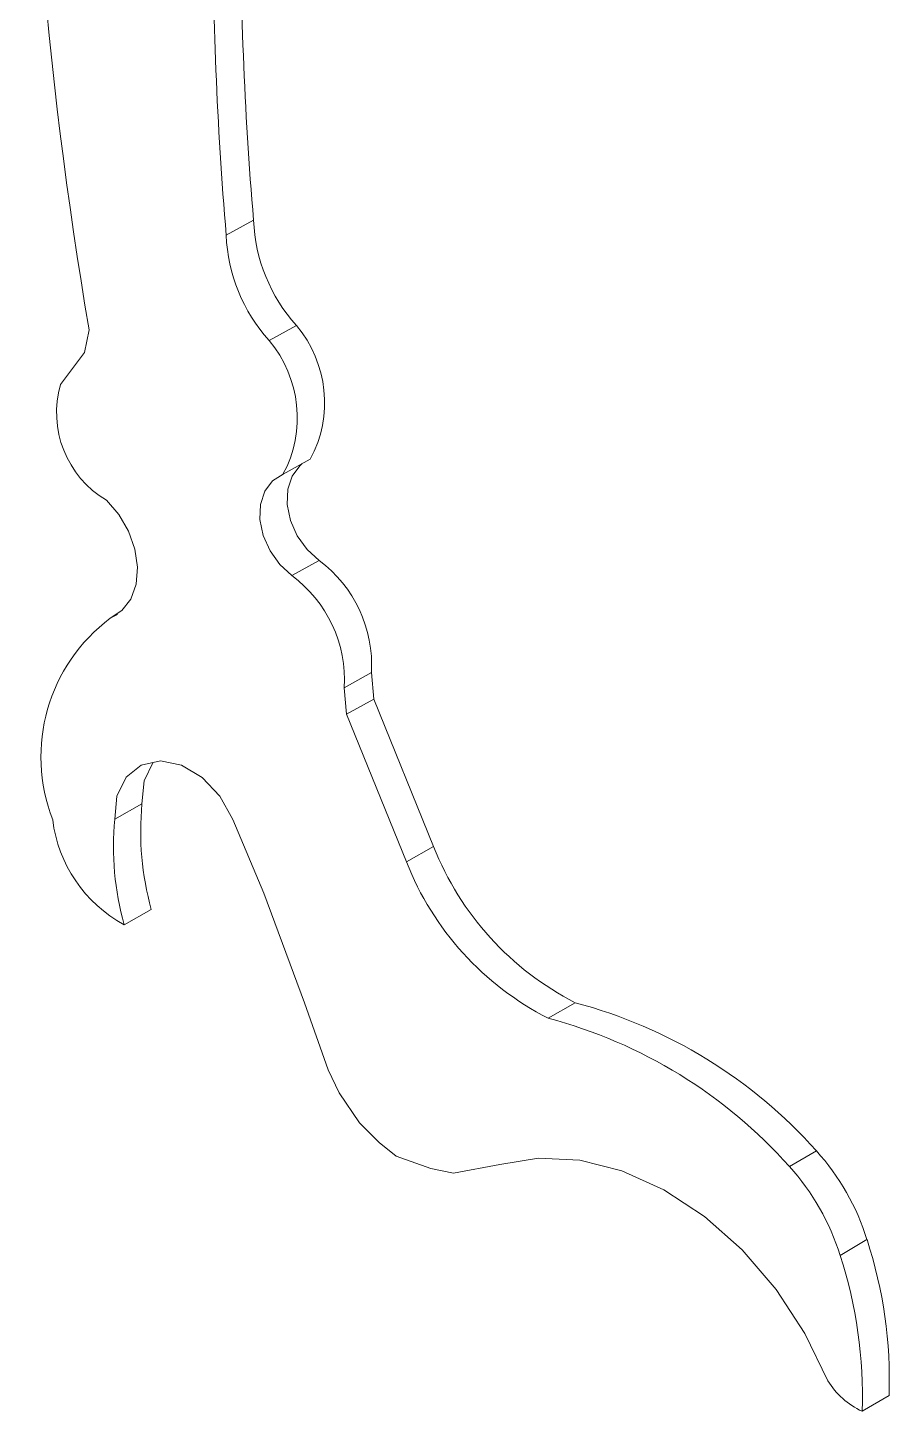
# Model space of a CAD drawing. Header units: millimetres. Extents: x 10 to 270, y -115 to 29.
# Drawn here: x 165.15 to 192.26, y -115.35 to -71.8 of the extents above; entities that cross this region are included whole.
import ezdxf

# ---------------------------------------------------------------- set-up
doc = ezdxf.new("R2010")
doc.units = ezdxf.units.MM

msp = doc.modelspace()

# ---------------------------------------------------------------- linework, layer by layer
at = {"color": 7, "linetype": 'Continuous', "lineweight": 15}
for p, q in [((172.255, -77.86), (171.394, -78.329)), ((166.932, -82.021), (167.08, -81.308)), ((173.604, -81.174), (172.744, -81.645)), ((166.181, -83.029), (166.932, -82.021)), ((174.041, -85.384), (173.182, -85.859)), ((174.317, -88.568), (173.459, -89.044)), ((167.97, -90.266), (167.745, -90.39)), ((175.965, -92.097), (175.108, -92.577)), ((175.965, -92.097), (176.037, -92.933)), ((175.108, -92.577), (175.181, -93.413)), ((176.037, -92.933), (175.181, -93.413)), ((176.037, -92.933), (177.922, -97.576)), ((175.181, -93.413), (177.067, -98.06)), ((168.744, -96.235), (167.887, -96.715)), ((172.574, -99.044), (171.598, -96.721)), ((177.922, -97.576), (177.067, -98.06)), ((173.859, -102.49), (172.574, -99.044)), ((169.038, -99.553), (168.182, -100.035)), ((174.605, -104.602), (173.859, -102.49)), ((182.378, -102.491), (181.526, -102.98)), ((174.949, -105.325), (174.605, -104.602)), ((175.594, -106.273), (174.949, -105.325)), ((176.21, -106.889), (175.594, -106.273)), ((176.741, -107.324), (176.21, -106.889)), ((177.831, -107.711), (176.741, -107.324)), ((189.967, -107.153), (189.118, -107.647)), ((178.549, -107.859), (177.831, -107.711)), ((180.009, -107.587), (178.549, -107.859)), ((191.559, -109.946), (190.711, -110.443)), ((192.253, -114.852), (191.406, -115.352))]:
    msp.add_line(p, q, dxfattribs=at)
at = {"color": 7, "linetype": 'Continuous', "lineweight": 15, "flags": 128}
for points in [[(173.789, -85.523), (173.71, -85.589), (173.468, -85.913), (173.333, -86.331), (173.316, -86.81), (173.419, -87.311), (173.632, -87.796), (173.94, -88.226), (174.317, -88.568)], [(173.182, -85.859), (172.851, -86.063), (172.609, -86.388), (172.474, -86.806), (172.458, -87.285), (172.56, -87.787), (172.774, -88.272), (173.081, -88.702), (173.459, -89.044)], [(167.745, -90.39), (168.113, -90.149), (168.39, -89.784), (168.556, -89.318), (168.601, -88.783), (168.521, -88.214), (168.322, -87.648), (168.017, -87.124), (167.626, -86.676)], [(171.598, -96.721), (171.194, -95.989), (170.635, -95.397), (169.986, -95.011), (169.322, -94.878), (168.719, -95.01), (168.246, -95.394), (167.958, -95.985), (167.887, -96.715)], [(169.1, -94.92), (168.815, -95.506), (168.744, -96.235)], [(190.325, -114.388), (189.604, -112.9), (188.697, -111.514), (187.633, -110.274), (186.444, -109.217), (185.169, -108.378), (183.846, -107.781), (182.518, -107.445), (181.226, -107.38), (180.009, -107.587)]]:
    msp.add_lwpolyline(points, dxfattribs=at)
at = {"color": 7, "linetype": 'Continuous', "lineweight": 15}
for centre, radius, start, end in [((300.991, -58.477), 135.844, 179.16145, 189.67568), ((284.815, -68.295), 112.965, 179.58742, 184.85699), ((284.083, -68.727), 113.097, 179.60311, 184.87018), ((177.541, -77.641), 5.29, 182.377, 221.9082), ((176.687, -78.108), 5.298, 182.3928, 221.8967), ((170.721, -83.601), 3.769, 331.7592, 40.0881), ((169.857, -84.075), 3.773, 331.7878, 40.0845), ((169.266, -83.917), 3.21, 163.944, 239.2703), ((171.879, -91.855), 4.093, 356.6043, 53.4351), ((171.017, -92.335), 4.099, 356.6236, 53.4159), ((171.019, -94.753), 5.455, 126.8858, 201.259), ((177.858, -97.1), 9.155, 174.579, 195.5435), ((170.272, -96.198), 4.37, 187.0084, 241.4146), ((177.013, -97.578), 9.167, 174.5975, 195.5512), ((186.638, -94.151), 9.365, 201.4546, 242.9483), ((185.795, -94.63), 9.377, 201.4553, 242.9238), ((178.429, -117.427), 15.449, 41.6843, 75.189), ((177.566, -117.928), 15.464, 41.6698, 75.1635), ((184.454, -112.146), 7.438, 17.2065, 42.1696), ((183.595, -112.647), 7.45, 17.2121, 42.1574), ((178.109, -114.349), 14.153, 357.9636, 18.1271), ((177.244, -114.853), 14.171, 357.9804, 18.1328), ((192.502, -113.034), 2.564, 211.8876, 244.709)]:
    msp.add_arc(centre, radius, start, end, dxfattribs=at)

doc.saveas('drawing.dxf')
